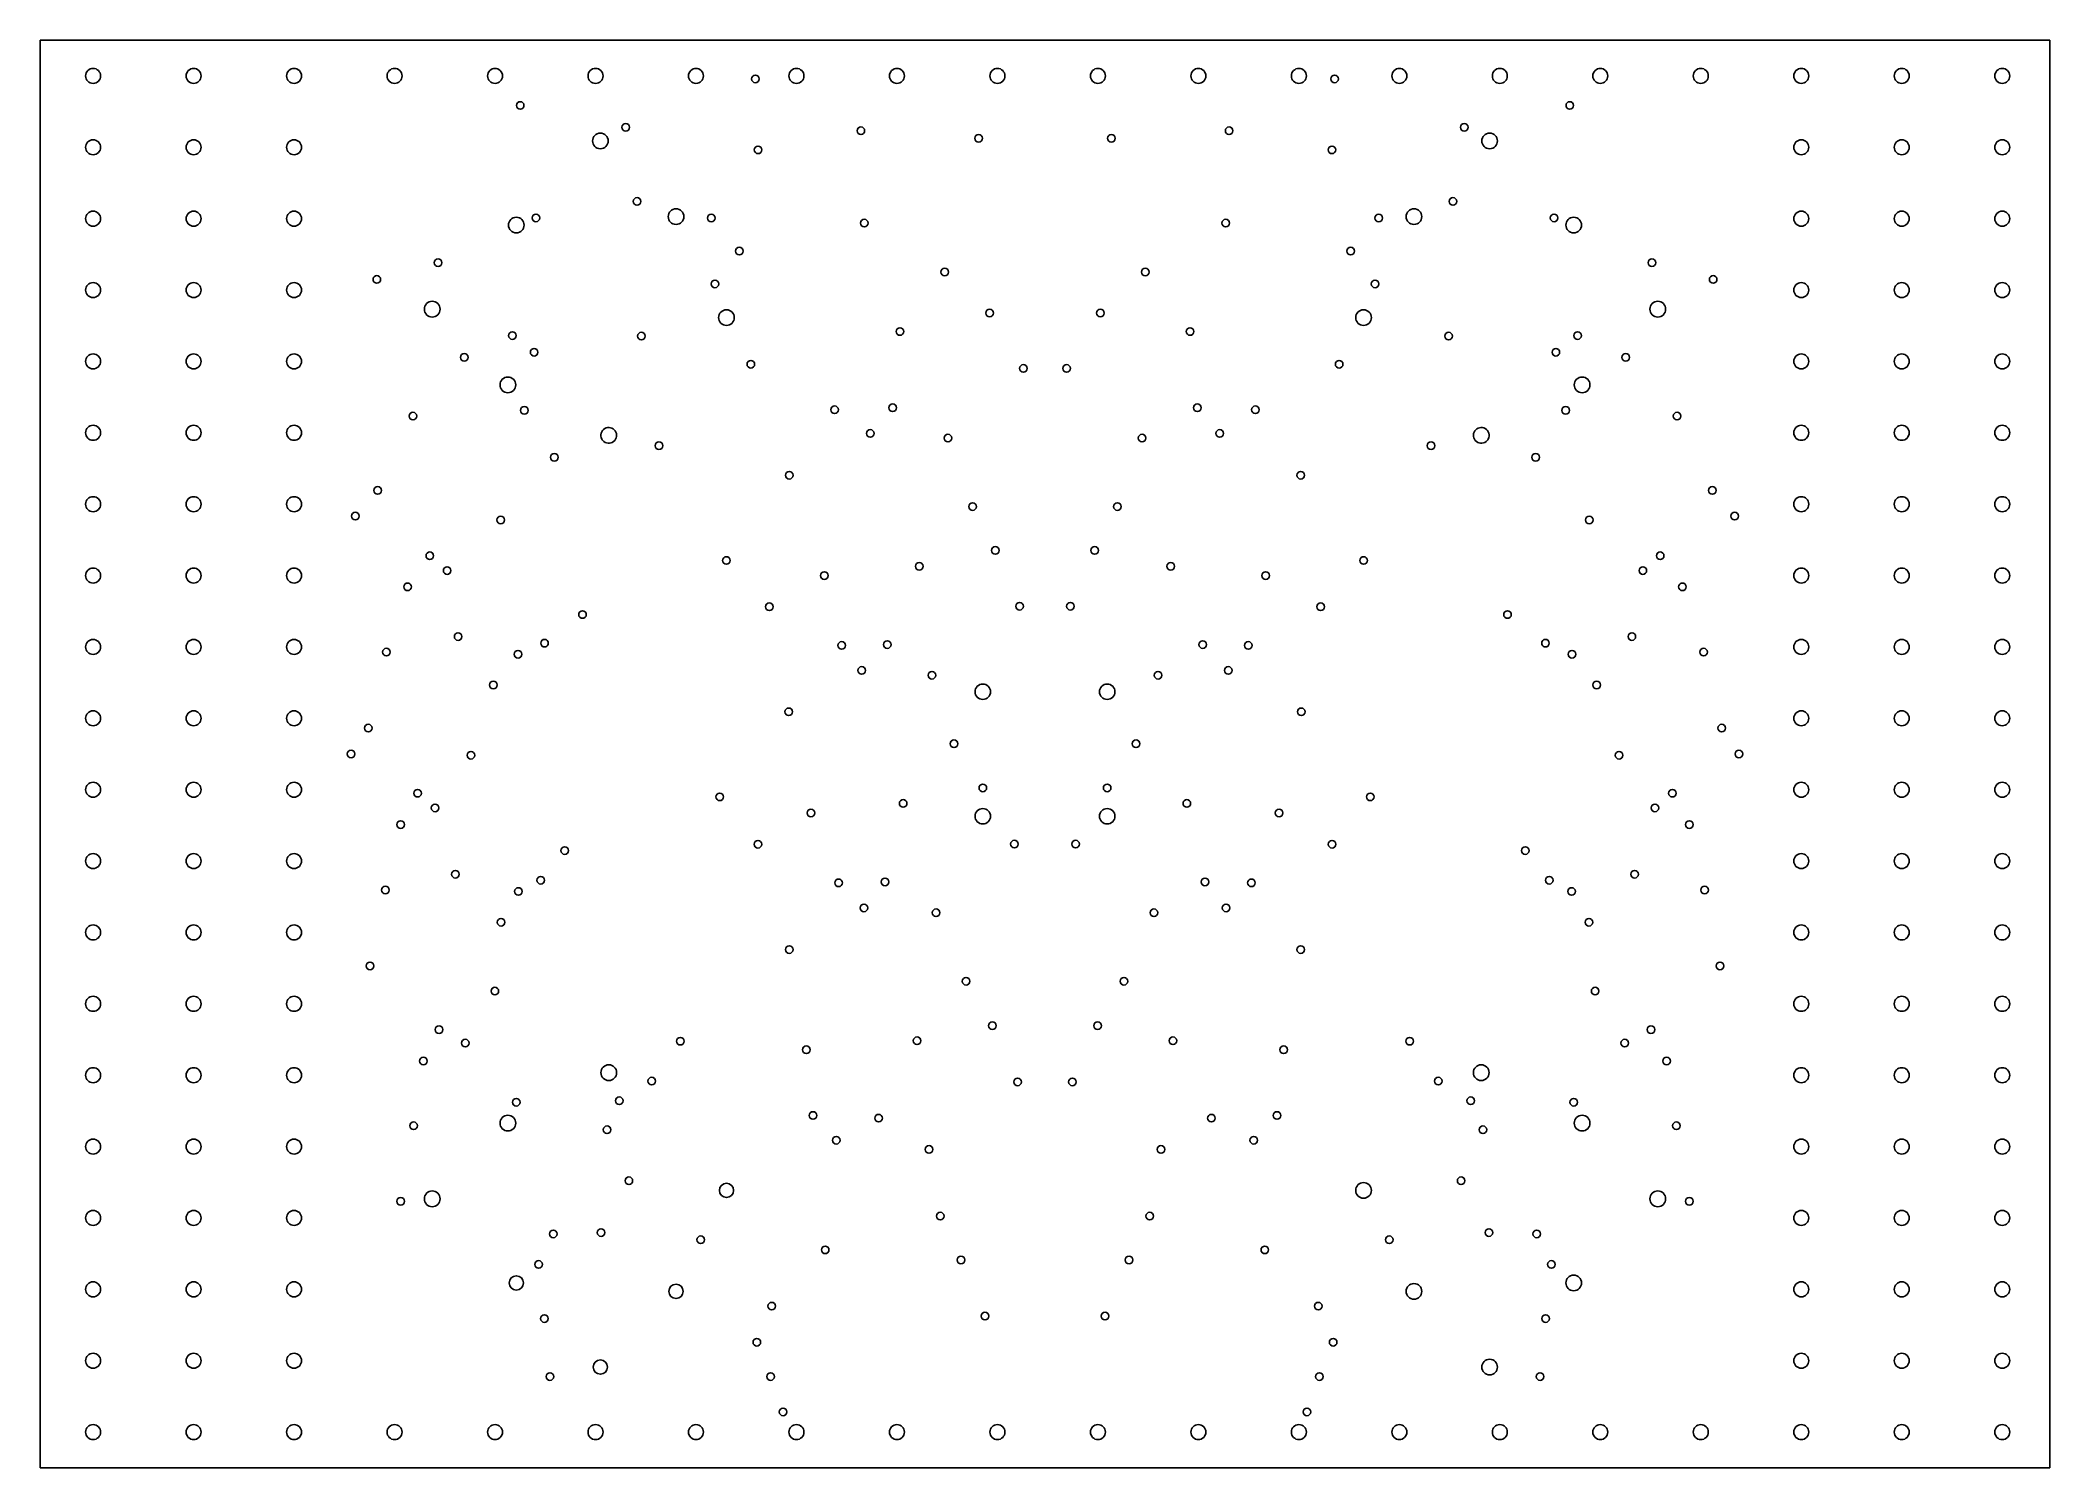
# Model space of a CAD drawing. Header units: millimetres. Extents: x 0 to 845, y 0 to 600.
import ezdxf

# ---------------------------------------------------------------- set-up
doc = ezdxf.new("R2010")
doc.units = ezdxf.units.MM

msp = doc.modelspace()

# ---------------------------------------------------------------- linework, layer by layer
at = {"color": 7, "linetype": 'Continuous', "lineweight": 25}
for p, q in [((0, 600), (0, 0)), ((0, 600), (845, 600)), ((845, 600), (845, 0)), ((845, 0), (0, 0))]:
    msp.add_line(p, q, dxfattribs=at)
for centre, radius in [((22.25, 585), 3.15), ((64.5, 585), 3.15), ((106.75, 585), 3.15), ((149, 585), 3.15), ((191.25, 585), 3.15), ((233.5, 585), 3.15), ((275.75, 585), 3.15), ((300.74, 583.74), 1.6), ((318, 585), 3.15), ((360.25, 585), 3.15), ((402.5, 585), 3.15), ((444.75, 585), 3.15), ((487, 585), 3.15), ((529.25, 585), 3.15), ((544.26, 583.74), 1.6), ((571.5, 585), 3.15), ((613.75, 585), 3.15), ((656, 585), 3.15), ((698.25, 585), 3.15), ((740.5, 585), 3.15), ((782.75, 585), 3.15), ((825, 585), 3.15), ((201.83, 572.57), 1.6), ((643.17, 572.57), 1.6), ((22.25, 555), 3.15), ((64.5, 555), 3.15), ((106.75, 555), 3.15), ((235.54, 557.67), 3.3), ((246.19, 563.39), 1.6), ((345.07, 561.97), 1.6), ((394.58, 558.76), 1.6), ((450.42, 558.76), 1.6), ((499.93, 561.97), 1.6), ((598.81, 563.39), 1.6), ((609.46, 557.67), 3.3), ((740.5, 555), 3.15), ((782.75, 555), 3.15), ((825, 555), 3.15), ((301.84, 553.92), 1.6), ((543.16, 553.92), 1.6), ((251, 532.24), 1.6), ((594, 532.24), 1.6), ((22.25, 525), 3.15), ((64.5, 525), 3.15), ((106.75, 525), 3.15), ((200.19, 522.31), 3.3), ((208.43, 525.31), 1.6), ((267.36, 525.85), 3.3), ((282.19, 525.27), 1.6), ((346.52, 523.12), 1.6), ((498.48, 523.12), 1.6), ((562.81, 525.27), 1.6), ((577.64, 525.85), 3.3), ((636.57, 525.31), 1.6), ((644.81, 522.31), 3.3), ((740.5, 525), 3.15), ((782.75, 525), 3.15), ((825, 525), 3.15), ((167.32, 506.5), 1.6), ((293.98, 511.39), 1.6), ((551.02, 511.39), 1.6), ((677.68, 506.5), 1.6), ((141.55, 499.44), 1.6), ((283.71, 497.57), 1.6), ((380.33, 502.58), 1.6), ((464.67, 502.58), 1.6), ((561.29, 497.57), 1.6), ((703.45, 499.44), 1.6), ((22.25, 495), 3.15), ((64.5, 495), 3.15), ((106.75, 495), 3.15), ((164.83, 486.96), 3.3), ((680.17, 486.96), 3.3), ((740.5, 495), 3.15), ((782.75, 495), 3.15), ((825, 495), 3.15), ((288.57, 483.42), 3.3), ((399.18, 485.34), 1.6), ((445.82, 485.34), 1.6), ((556.43, 483.42), 3.3), ((198.56, 475.86), 1.6), ((252.79, 475.65), 1.6), ((361.51, 477.57), 1.6), ((483.49, 477.57), 1.6), ((592.21, 475.65), 1.6), ((646.44, 475.86), 1.6), ((22.25, 465), 3.15), ((64.5, 465), 3.15), ((106.75, 465), 3.15), ((178.3, 466.71), 1.6), ((207.7, 468.84), 1.6), ((298.81, 463.83), 1.6), ((546.19, 463.83), 1.6), ((637.3, 468.84), 1.6), ((666.7, 466.71), 1.6), ((740.5, 465), 3.15), ((782.75, 465), 3.15), ((825, 465), 3.15), ((196.65, 455.14), 3.3), ((413.41, 462.06), 1.6), ((431.59, 462.06), 1.6), ((648.35, 455.14), 3.3), ((156.73, 442.01), 1.6), ((203.58, 444.44), 1.6), ((334.03, 444.7), 1.6), ((358.44, 445.53), 1.6), ((486.56, 445.53), 1.6), ((510.97, 444.7), 1.6), ((641.42, 444.44), 1.6), ((688.27, 442.01), 1.6), ((22.25, 435), 3.15), ((64.5, 435), 3.15), ((106.75, 435), 3.15), ((260.19, 429.58), 1.6), ((349.04, 434.73), 1.6), ((381.7, 432.76), 1.6), ((463.3, 432.76), 1.6), ((495.96, 434.73), 1.6), ((584.81, 429.58), 1.6), ((740.5, 435), 3.15), ((782.75, 435), 3.15), ((825, 435), 3.15), ((216.19, 424.69), 1.6), ((628.81, 424.69), 1.6), ((314.98, 417.18), 1.6), ((530.02, 417.18), 1.6), ((22.25, 405), 3.15), ((64.5, 405), 3.15), ((106.75, 405), 3.15), ((141.91, 410.79), 1.6), ((392.03, 404.01), 1.6), ((452.97, 404.01), 1.6), ((703.09, 410.79), 1.6), ((740.5, 405), 3.15), ((782.75, 405), 3.15), ((825, 405), 3.15), ((132.51, 399.99), 1.6), ((193.66, 398.35), 1.6), ((651.34, 398.35), 1.6), ((712.49, 399.99), 1.6), ((163.83, 383.32), 1.6), ((288.52, 381.33), 1.6), ((369.62, 378.88), 1.6), ((401.62, 385.55), 1.6), ((443.38, 385.55), 1.6), ((475.38, 378.88), 1.6), ((556.48, 381.33), 1.6), ((681.17, 383.32), 1.6), ((22.25, 375), 3.15), ((64.5, 375), 3.15), ((106.75, 375), 3.15), ((154.48, 370.26), 1.6), ((171.12, 377.11), 1.6), ((329.72, 374.97), 1.6), ((515.28, 374.97), 1.6), ((673.88, 377.11), 1.6), ((690.52, 370.26), 1.6), ((740.5, 375), 3.15), ((782.75, 375), 3.15), ((825, 375), 3.15), ((306.58, 361.91), 1.6), ((411.83, 362.1), 1.6), ((433.17, 362.1), 1.6), ((538.42, 361.91), 1.6), ((228.03, 358.62), 1.6), ((616.97, 358.62), 1.6), ((22.25, 345), 3.15), ((64.5, 345), 3.15), ((106.75, 345), 3.15), ((175.74, 349.35), 1.6), ((212.06, 346.58), 1.6), ((337.02, 345.64), 1.6), ((356.15, 346), 1.6), ((488.85, 346), 1.6), ((507.98, 345.64), 1.6), ((632.94, 346.58), 1.6), ((669.26, 349.35), 1.6), ((740.5, 345), 3.15), ((782.75, 345), 3.15), ((825, 345), 3.15), ((145.59, 342.82), 1.6), ((200.91, 341.94), 1.6), ((644.09, 341.94), 1.6), ((699.41, 342.82), 1.6), ((190.54, 329.01), 1.6), ((345.44, 335.13), 1.6), ((374.95, 333.1), 1.6), ((470.05, 333.1), 1.6), ((499.56, 335.13), 1.6), ((654.46, 329.01), 1.6), ((396.34, 326.16), 3.25), ((448.66, 326.16), 3.25), ((22.25, 315), 3.15), ((64.5, 315), 3.15), ((106.75, 315), 3.15), ((314.76, 317.73), 1.6), ((530.24, 317.73), 1.6), ((740.5, 315), 3.15), ((782.75, 315), 3.15), ((825, 315), 3.15), ((137.92, 310.9), 1.6), ((384.23, 304.33), 1.6), ((460.77, 304.33), 1.6), ((707.08, 310.9), 1.6), ((130.71, 300.01), 1.6), ((181.09, 299.49), 1.6), ((663.91, 299.49), 1.6), ((714.29, 300.01), 1.6), ((22.25, 285), 3.15), ((64.5, 285), 3.15), ((106.75, 285), 3.15), ((396.36, 285.73), 1.6), ((448.64, 285.73), 1.6), ((740.5, 285), 3.15), ((782.75, 285), 3.15), ((825, 285), 3.15), ((158.7, 283.53), 1.6), ((166.03, 277.35), 1.6), ((285.76, 281.99), 1.6), ((362.86, 279.24), 1.6), ((482.14, 279.24), 1.6), ((559.24, 281.99), 1.6), ((678.97, 277.35), 1.6), ((686.3, 283.53), 1.6), ((151.58, 270.33), 1.6), ((324.05, 275.21), 1.6), ((396.34, 273.84), 3.25), ((448.66, 273.84), 3.25), ((520.95, 275.21), 1.6), ((693.42, 270.33), 1.6), ((301.77, 262.08), 1.6), ((409.66, 262.15), 1.6), ((435.34, 262.15), 1.6), ((543.23, 262.08), 1.6), ((22.25, 255), 3.15), ((64.5, 255), 3.15), ((106.75, 255), 3.15), ((220.57, 259.42), 1.6), ((624.43, 259.42), 1.6), ((740.5, 255), 3.15), ((782.75, 255), 3.15), ((825, 255), 3.15), ((174.58, 249.45), 1.6), ((210.46, 246.96), 1.6), ((335.7, 245.85), 1.6), ((355.23, 246.24), 1.6), ((489.77, 246.24), 1.6), ((509.3, 245.85), 1.6), ((634.54, 246.96), 1.6), ((670.42, 249.45), 1.6), ((145.15, 242.84), 1.6), ((201.09, 242.22), 1.6), ((346.37, 235.33), 1.6), ((498.63, 235.33), 1.6), ((643.91, 242.22), 1.6), ((699.85, 242.84), 1.6), ((22.25, 225), 3.15), ((64.5, 225), 3.15), ((106.75, 225), 3.15), ((193.77, 229.3), 1.6), ((376.71, 233.3), 1.6), ((468.29, 233.3), 1.6), ((651.23, 229.3), 1.6), ((740.5, 225), 3.15), ((782.75, 225), 3.15), ((825, 225), 3.15), ((138.68, 210.91), 1.6), ((314.95, 217.8), 1.6), ((530.05, 217.8), 1.6), ((706.32, 210.91), 1.6), ((389.34, 204.5), 1.6), ((455.66, 204.5), 1.6), ((22.25, 195), 3.15), ((64.5, 195), 3.15), ((106.75, 195), 3.15), ((191.17, 200.36), 1.6), ((653.83, 200.36), 1.6), ((740.5, 195), 3.15), ((782.75, 195), 3.15), ((825, 195), 3.15), ((400.41, 185.82), 1.6), ((444.59, 185.82), 1.6), ((167.7, 184.14), 1.6), ((178.75, 178.5), 1.6), ((269.16, 179.3), 1.6), ((368.72, 179.47), 1.6), ((476.28, 179.47), 1.6), ((575.84, 179.3), 1.6), ((666.25, 178.5), 1.6), ((677.3, 184.14), 1.6), ((161.15, 170.97), 1.6), ((239.08, 166.07), 3.3), ((322.14, 175.72), 1.6), ((522.86, 175.72), 1.6), ((605.92, 166.07), 3.3), ((683.85, 170.97), 1.6), ((22.25, 165), 3.15), ((64.5, 165), 3.15), ((106.75, 165), 3.15), ((257.17, 162.52), 1.6), ((410.99, 162.17), 1.6), ((434.01, 162.17), 1.6), ((587.83, 162.52), 1.6), ((740.5, 165), 3.15), ((782.75, 165), 3.15), ((825, 165), 3.15), ((200.17, 153.61), 1.6), ((243.46, 154.25), 1.6), ((601.54, 154.25), 1.6), ((644.83, 153.61), 1.6), ((157.01, 143.77), 1.6), ((196.65, 144.86), 3.3), ((238.37, 142.07), 1.6), ((324.94, 148.07), 1.6), ((352.51, 146.95), 1.6), ((492.49, 146.95), 1.6), ((520.06, 148.07), 1.6), ((606.63, 142.07), 1.6), ((648.35, 144.86), 3.3), ((687.99, 143.77), 1.6), ((22.25, 135), 3.15), ((64.5, 135), 3.15), ((106.75, 135), 3.15), ((334.72, 137.65), 1.6), ((373.73, 133.83), 1.6), ((471.27, 133.83), 1.6), ((510.28, 137.65), 1.6), ((740.5, 135), 3.15), ((782.75, 135), 3.15), ((825, 135), 3.15), ((247.52, 120.63), 1.6), ((288.57, 116.58), 3), ((556.43, 116.58), 3.3), ((597.48, 120.63), 1.6), ((151.58, 112), 1.6), ((164.83, 113.04), 3.3), ((680.17, 113.04), 3.3), ((693.42, 112), 1.6), ((22.25, 105), 3.15), ((64.5, 105), 3.15), ((106.75, 105), 3.15), ((378.47, 105.77), 1.6), ((466.53, 105.77), 1.6), ((740.5, 105), 3.15), ((782.75, 105), 3.15), ((825, 105), 3.15), ((215.73, 98.28), 1.6), ((235.84, 98.86), 1.6), ((277.77, 95.82), 1.6), ((330.07, 91.6), 1.6), ((514.93, 91.6), 1.6), ((567.23, 95.82), 1.6), ((609.16, 98.86), 1.6), ((629.27, 98.28), 1.6), ((209.56, 85.46), 1.6), ((387.17, 87.34), 1.6), ((457.83, 87.34), 1.6), ((635.44, 85.46), 1.6), ((22.25, 75), 3.15), ((64.5, 75), 3.15), ((106.75, 75), 3.15), ((200.19, 77.69), 3), ((267.36, 74.15), 3), ((577.64, 74.15), 3.3), ((644.81, 77.69), 3.3), ((740.5, 75), 3.15), ((782.75, 75), 3.15), ((825, 75), 3.15), ((307.58, 67.94), 1.6), ((537.42, 67.94), 1.6), ((212.02, 62.69), 1.6), ((397.27, 63.74), 1.6), ((447.73, 63.74), 1.6), ((632.98, 62.69), 1.6), ((301.33, 52.74), 1.6), ((543.67, 52.74), 1.6), ((22.25, 45), 3.15), ((64.5, 45), 3.15), ((106.75, 45), 3.15), ((235.54, 42.33), 3), ((609.46, 42.33), 3.3), ((740.5, 45), 3.15), ((782.75, 45), 3.15), ((825, 45), 3.15), ((214.34, 38.33), 1.6), ((307.12, 38.34), 1.6), ((537.88, 38.34), 1.6), ((630.66, 38.33), 1.6), ((22.25, 15), 3.15), ((64.5, 15), 3.15), ((106.75, 15), 3.15), ((149, 15), 3.15), ((191.25, 15), 3.15), ((233.5, 15), 3.15), ((275.75, 15), 3.15), ((312.35, 23.46), 1.6), ((318, 15), 3.15), ((360.25, 15), 3.15), ((402.5, 15), 3.15), ((444.75, 15), 3.15), ((487, 15), 3.15), ((529.25, 15), 3.15), ((532.65, 23.46), 1.6), ((571.5, 15), 3.15), ((613.75, 15), 3.15), ((656, 15), 3.15), ((698.25, 15), 3.15), ((740.5, 15), 3.15), ((782.75, 15), 3.15), ((825, 15), 3.15)]:
    msp.add_circle(centre, radius, dxfattribs=at)
for centre, radius, start, end in [((239.08, 433.93), 3.3, 220.91117, 207.87061), ((237.65, 432.95), 1.6, 200.84601, 227.93577), ((605.92, 433.93), 3.3, 332.12939, 319.08883), ((607.35, 432.95), 1.6, 312.06423, 339.15399)]:
    msp.add_arc(centre, radius, start, end, dxfattribs=at)

doc.saveas('drawing.dxf')
